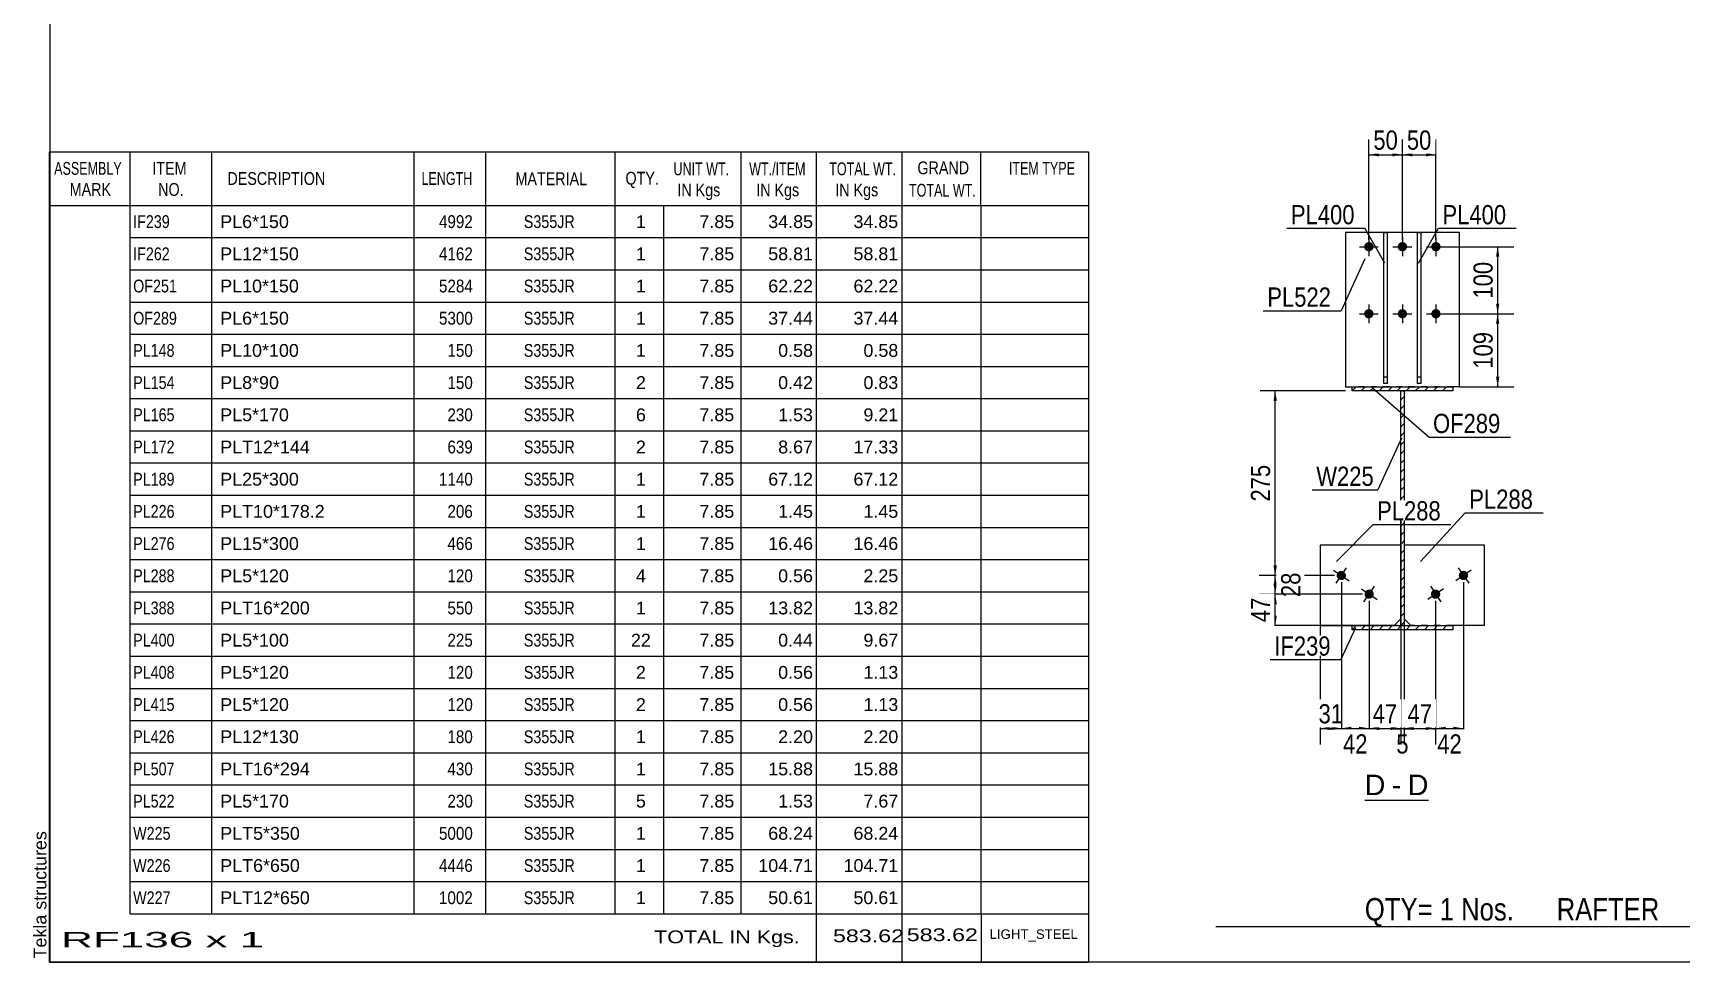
# Model space of a CAD drawing. Header units: millimetres. Extents: x -47 to 355, y -199 to 78.
# Drawn here: x -47.3 to 198.4, y -198.6 to -60.1 of the extents above; entities that cross this region are included whole.
import ezdxf

# ---------------------------------------------------------------- set-up
doc = ezdxf.new("R2010")
doc.units = ezdxf.units.MM
doc.linetypes.add('DXK_LINE_DOT1', pattern=[1.8814, 0.9407, -0.9407])
doc.styles.add('Arial', font='ARIAL.TTF', dxfattribs={"height": 0.2})
doc.styles.add('Arial Narrow', font='ARIALN.TTF', dxfattribs={"height": 0.2})

# ---------------------------------------------------------------- blocks, each defined once
blk = doc.blocks.new('Unknown-627304503-1201')
at = {"color": 5, "linetype": 'Continuous'}
for p, q in [((-44.82, 78.44), (-44.82, -198.56)), ((-44.82, -198.56), (355.18, -198.56))]:
    blk.add_line(p, q, dxfattribs=at)
at = {"color": 174, "linetype": 'Continuous', "style": 'Arial'}
blk.add_text('Tekla structures', height=1.9102, rotation=90, dxfattribs=at).set_placement((-45.32, -198.06))
blk = doc.blocks.new('Unknown-627304503-12 - 1218')
at = {"color": 7, "linetype": 'Continuous'}
blk.add_line((151.27, -174.46), (160.77, -174.46), dxfattribs=at)
at = {"color": 0, "linetype": 'Continuous'}
blk.add_wipeout([(154.35, -173.71), (154.35, -170.51), (151.27, -170.51), (151.27, -173.71)], dxfattribs=at)
blk.add_wipeout([(156.73, -173.71), (156.73, -170.51), (155.31, -170.51), (155.31, -173.71)], dxfattribs=at)
at = {"color": 96, "linetype": 'Continuous', "style": 'Arial'}
blk.add_text('D', height=3.06, dxfattribs=at).set_placement((151.27, -173.71))
at = {"color": 0, "linetype": 'Continuous'}
blk.add_wipeout([(160.77, -173.71), (160.77, -170.51), (157.69, -170.51), (157.69, -173.71)], dxfattribs=at)
at = {"color": 96, "linetype": 'Continuous', "style": 'Arial'}
for s, p in [('D', (157.69, -173.71)), ('-', (155.31, -173.71))]:
    blk.add_text(s, height=3.06, dxfattribs=at).set_placement(p)
blk = doc.blocks.new('Part-627304503-1409 - 1218')
at = {"color": 2, "linetype": 'Continuous'}
for p, q in [((156.64, -136.44), (144.64, -136.44)), ((144.64, -136.44), (144.64, -148.44)), ((156.64, -147.44), (155.64, -148.44)), ((144.64, -148.44), (149.39, -148.44))]:
    blk.add_line(p, q, dxfattribs=at)
at = {"color": 7, "linetype": 'DXK_LINE_DOT1'}
for p, q in [((156.64, -136.44), (156.64, -147.44)), ((149.39, -148.44), (155.64, -148.44))]:
    blk.add_line(p, q, dxfattribs=at)
blk = doc.blocks.new('Part-627304503-1279 - 1218')
at = {"linetype": 'Continuous'}
h = blk.add_hatch(dxfattribs=at)
h.set_pattern_fill('', scale=0.3, style=0, pattern_type=0)
h.set_pattern_definition([(45, (149.3928, -149.0379), (-0.67352, 0.67352), [])])
h.paths.add_polyline_path([(149.39, -148.44), (149.39, -149.04), (164.39, -149.04), (164.39, -148.44)])
at = {"color": 2, "linetype": 'Continuous'}
for p, q in [((149.39, -149.04), (149.39, -148.44)), ((149.39, -148.44), (164.39, -148.44)), ((164.39, -149.04), (149.39, -149.04)), ((164.39, -148.44), (164.39, -149.04))]:
    blk.add_line(p, q, dxfattribs=at)
blk = doc.blocks.new('Bolt-627304503-1309 - 1218')
at = {"linetype": 'Continuous'}
for points in [[(152.59, -91.94, -1), (151.19, -91.94, -1)], [(157.59, -91.94, -1), (156.19, -91.94, -1)], [(162.59, -91.94, -1), (161.19, -91.94, -1)], [(152.59, -101.94, -1), (151.19, -101.94, -1)], [(157.59, -101.94, -1), (156.19, -101.94, -1)], [(162.59, -101.94, -1), (161.19, -101.94, -1)]]:
    blk.add_hatch(color=3, dxfattribs=at).paths.add_polyline_path(points)
at = {"color": 3, "linetype": 'Continuous'}
for p, q in [((151.89, -90.54), (151.89, -93.34)), ((156.89, -90.54), (156.89, -93.34)), ((161.89, -90.54), (161.89, -93.34)), ((150.49, -91.94), (153.29, -91.94)), ((155.49, -91.94), (158.29, -91.94)), ((160.49, -91.94), (163.29, -91.94)), ((151.89, -100.54), (151.89, -103.34)), ((156.89, -100.54), (156.89, -103.34)), ((161.89, -100.54), (161.89, -103.34)), ((150.49, -101.94), (153.29, -101.94)), ((155.49, -101.94), (158.29, -101.94)), ((160.49, -101.94), (163.29, -101.94))]:
    blk.add_line(p, q, dxfattribs=at)
blk = doc.blocks.new('Part-627304503-1301 - 1218')
at = {"linetype": 'Continuous'}
h = blk.add_hatch(dxfattribs=at)
h.set_pattern_fill('', scale=0.3, style=0, pattern_type=0)
h.set_pattern_definition([(45, (149.3928, -113.4379), (-0.67352, 0.67352), [])])
h.paths.add_polyline_path([(149.39, -112.84), (149.39, -113.44), (164.39, -113.44), (164.39, -112.84)])
at = {"color": 2, "linetype": 'Continuous'}
for p, q in [((149.39, -113.44), (149.39, -112.84)), ((149.39, -112.84), (164.39, -112.84)), ((164.39, -112.84), (164.39, -113.44)), ((164.39, -113.44), (149.39, -113.44))]:
    blk.add_line(p, q, dxfattribs=at)
blk = doc.blocks.new('Bolt-627304503-1307 - 1218')
at = {"linetype": 'Continuous'}
for points in [[(166.39, -141.54, -1), (165.61, -140.38, -1)], [(162.23, -144.32, -1), (161.45, -143.16, -1)]]:
    blk.add_hatch(color=3, dxfattribs=at).paths.add_polyline_path(points)
at = {"color": 3, "linetype": 'Continuous'}
for p, q in [((165.22, -139.8), (166.78, -142.12)), ((167.16, -140.18), (164.84, -141.74)), ((163.01, -142.96), (160.68, -144.52)), ((161.06, -142.57), (162.62, -144.9))]:
    blk.add_line(p, q, dxfattribs=at)
blk = doc.blocks.new('Part-627304503-1436 - 1218')
at = {"color": 2, "linetype": 'Continuous'}
for p, q in [((148.39, -89.84), (148.39, -112.84)), ((165.39, -89.84), (148.39, -89.84)), ((165.39, -112.84), (165.39, -89.84)), ((148.39, -112.84), (149.39, -112.84)), ((165.39, -112.84), (164.39, -112.84))]:
    blk.add_line(p, q, dxfattribs=at)
at = {"color": 7, "linetype": 'DXK_LINE_DOT1'}
blk.add_line((164.39, -112.84), (149.39, -112.84), dxfattribs=at)
blk = doc.blocks.new('Bolt-627304503-1308 - 1218')
at = {"linetype": 'Continuous'}
for points in [[(148.17, -140.38, -1), (147.4, -141.54, -1)], [(152.33, -143.16, -1), (151.55, -144.32, -1)]]:
    blk.add_hatch(color=3, dxfattribs=at).paths.add_polyline_path(points)
at = {"color": 3, "linetype": 'Continuous'}
for p, q in [((147.01, -142.12), (148.56, -139.8)), ((146.62, -140.18), (148.95, -141.74)), ((150.78, -142.96), (153.11, -144.52)), ((151.16, -144.9), (152.72, -142.57))]:
    blk.add_line(p, q, dxfattribs=at)
blk = doc.blocks.new('Part-627304503-1341 - 1218')
at = {"linetype": 'Continuous'}
h = blk.add_hatch(dxfattribs=at)
h.set_pattern_fill('', scale=0.3, style=0, pattern_type=0)
h.set_pattern_definition([(45, (156.6428, -148.4379), (-0.67352, 0.67352), [])])
h.paths.add_polyline_path([(156.64, -113.44), (156.64, -148.44), (157.14, -148.44), (157.14, -113.44)])
at = {"color": 2, "linetype": 'Continuous'}
for p, q in [((156.64, -148.44), (156.64, -113.44)), ((156.64, -113.44), (157.14, -113.44)), ((157.14, -113.44), (157.14, -148.44)), ((157.14, -148.44), (156.64, -148.44))]:
    blk.add_line(p, q, dxfattribs=at)
blk = doc.blocks.new('Part-627304503-1369 - 1218')
at = {"color": 2, "linetype": 'Continuous'}
for p, q in [((159.14, -112.34), (159.14, -89.84)), ((159.14, -89.84), (159.64, -89.84)), ((159.64, -89.84), (159.64, -112.34)), ((159.64, -112.34), (159.14, -112.34))]:
    blk.add_line(p, q, dxfattribs=at)
at = {"color": 7, "linetype": 'DXK_LINE_DOT1'}
blk.add_line((159.14, -111.34), (159.64, -111.34), dxfattribs=at)
blk = doc.blocks.new('Part-627304503-1404 - 1218')
at = {"color": 2, "linetype": 'Continuous'}
for p, q in [((169.14, -136.44), (157.14, -136.44)), ((169.14, -148.44), (169.14, -136.44)), ((157.14, -147.44), (158.14, -148.44)), ((169.14, -148.44), (164.39, -148.44))]:
    blk.add_line(p, q, dxfattribs=at)
at = {"color": 7, "linetype": 'DXK_LINE_DOT1'}
for p, q in [((157.14, -136.44), (157.14, -147.44)), ((164.39, -148.44), (158.14, -148.44))]:
    blk.add_line(p, q, dxfattribs=at)
blk = doc.blocks.new('Part-627304503-1414 - 1218')
at = {"color": 2, "linetype": 'Continuous'}
for p, q in [((154.14, -112.34), (154.14, -89.84)), ((154.14, -89.84), (154.64, -89.84)), ((154.64, -89.84), (154.64, -112.34)), ((154.64, -112.34), (154.14, -112.34))]:
    blk.add_line(p, q, dxfattribs=at)
at = {"color": 7, "linetype": 'DXK_LINE_DOT1'}
blk.add_line((154.14, -111.34), (154.64, -111.34), dxfattribs=at)
blk = doc.blocks.new('StraightDimension-627304503-8246 - 1218')
at = {"linetype": 'Continuous'}
for points in [[(146.14, -164.01), (144.64, -163.76), (146.14, -163.51)], [(146.29, -163.51), (147.79, -163.76), (146.29, -164.01)]]:
    blk.add_hatch(color=7, dxfattribs=at).paths.add_polyline_path(points)
at = {"color": 7, "linetype": 'Continuous'}
for p, q in [((147.79, -141.96), (147.79, -166.16)), ((144.64, -143.44), (144.64, -166.16)), ((144.64, -163.76), (147.79, -163.76))]:
    blk.add_line(p, q, dxfattribs=at)
at = {"color": 0}
blk.add_wipeout([(148.64, -163.61), (148.64, -159.41), (143.79, -159.41), (143.79, -163.61)], dxfattribs=at)
at = {"color": 3, "style": 'Arial Narrow'}
blk.add_text('31', height=2.863, dxfattribs=at).set_placement((144.39, -163.01))
blk = doc.blocks.new('StraightDimension-627304503-8243 - 1218')
at = {"linetype": 'Continuous'}
for points in [[(155.14, -163.51), (156.64, -163.76), (155.14, -164.01)], [(158.64, -164.01), (157.14, -163.76), (158.64, -163.51)]]:
    blk.add_hatch(color=7, dxfattribs=at).paths.add_polyline_path(points)
at = {"color": 7, "linetype": 'Continuous'}
for p, q in [((156.64, -131.94), (156.64, -166.01)), ((157.14, -146.36), (157.14, -166.01)), ((156.64, -163.76), (157.14, -163.76))]:
    blk.add_line(p, q, dxfattribs=at)
at = {"color": 0}
blk.add_wipeout([(158.41, -168.11), (158.41, -163.91), (155.38, -163.91), (155.38, -168.11)], dxfattribs=at)
at = {"color": 3, "style": 'Arial Narrow'}
blk.add_text('5', height=2.86, dxfattribs=at).set_placement((155.98, -167.51))
blk = doc.blocks.new('StraightDimension-627304503-1451 - 1218')
at = {"linetype": 'Continuous'}
for points in [[(137.67, -114.94), (137.92, -113.44), (138.17, -114.94)], [(138.17, -139.46), (137.92, -140.96), (137.67, -139.46)]]:
    blk.add_hatch(color=7, dxfattribs=at).paths.add_polyline_path(points)
at = {"color": 7, "linetype": 'Continuous'}
for p, q in [((148.39, -113.44), (135.67, -113.44)), ((137.92, -140.96), (137.92, -113.44)), ((146.79, -140.96), (135.67, -140.96))]:
    blk.add_line(p, q, dxfattribs=at)
at = {"color": 0}
blk.add_wipeout([(137.77, -123.86), (133.57, -123.86), (133.57, -130.54), (137.77, -130.54)], dxfattribs=at)
at = {"color": 3, "style": 'Arial Narrow'}
blk.add_text('275', height=2.863, rotation=90.0002, dxfattribs=at).set_placement((137.17, -129.94))
blk = doc.blocks.new('StraightDimension-627304503-1470 - 1218')
at = {"linetype": 'Continuous'}
for points in [[(137.67, -142.46), (137.92, -140.96), (138.17, -142.46)], [(138.17, -142.24), (137.92, -143.74), (137.67, -142.24)]]:
    blk.add_hatch(color=7, dxfattribs=at).paths.add_polyline_path(points)
at = {"color": 7, "linetype": 'Continuous'}
for p, q in [((146.79, -140.96), (135.52, -140.96)), ((137.92, -143.74), (137.92, -140.96)), ((150.94, -143.74), (135.52, -143.74))]:
    blk.add_line(p, q, dxfattribs=at)
at = {"color": 0}
blk.add_wipeout([(142.27, -139.92), (138.07, -139.92), (138.07, -144.78), (142.27, -144.78)], dxfattribs=at)
at = {"color": 3, "style": 'Arial Narrow'}
blk.add_text('28', height=2.863, rotation=90.0002, dxfattribs=at).set_placement((141.67, -144.18))
blk = doc.blocks.new('StraightDimension-627304503-8244 - 1218')
at = {"linetype": 'Continuous'}
for points in [[(153.44, -164.01), (151.94, -163.76), (153.44, -163.51)], [(155.14, -163.51), (156.64, -163.76), (155.14, -164.01)]]:
    blk.add_hatch(color=7, dxfattribs=at).paths.add_polyline_path(points)
at = {"color": 7, "linetype": 'Continuous'}
for p, q in [((156.64, -131.94), (156.64, -166.16)), ((151.94, -144.74), (151.94, -166.16)), ((151.94, -163.76), (156.64, -163.76))]:
    blk.add_line(p, q, dxfattribs=at)
at = {"color": 0}
blk.add_wipeout([(156.72, -163.61), (156.72, -159.41), (151.86, -159.41), (151.86, -163.61)], dxfattribs=at)
at = {"color": 3, "style": 'Arial Narrow'}
blk.add_text('47', height=2.863, dxfattribs=at).set_placement((152.46, -163.01))
blk = doc.blocks.new('StraightDimension-627304503-1479 - 1218')
at = {"linetype": 'Continuous'}
for points in [[(137.67, -145.24), (137.92, -143.74), (138.17, -145.24)], [(138.17, -146.94), (137.92, -148.44), (137.67, -146.94)]]:
    blk.add_hatch(color=7, dxfattribs=at).paths.add_polyline_path(points)
at = {"color": 7, "linetype": 'Continuous'}
for p, q in [((150.94, -143.74), (135.67, -143.74)), ((137.92, -148.44), (137.92, -143.74)), ((156.14, -148.44), (135.67, -148.44))]:
    blk.add_line(p, q, dxfattribs=at)
at = {"color": 0}
blk.add_wipeout([(137.77, -143.66), (133.57, -143.66), (133.57, -148.52), (137.77, -148.52)], dxfattribs=at)
at = {"color": 3, "style": 'Arial Narrow'}
blk.add_text('47', height=2.863, rotation=90.0002, dxfattribs=at).set_placement((137.17, -147.92))
blk = doc.blocks.new('StraightDimension-627304503-1554 - 1218')
at = {"linetype": 'Continuous'}
for points in [[(170.85, -103.44), (171.1, -101.94), (171.35, -103.44)], [(171.35, -111.34), (171.1, -112.84), (170.85, -111.34)]]:
    blk.add_hatch(color=7, dxfattribs=at).paths.add_polyline_path(points)
at = {"color": 7, "linetype": 'Continuous'}
for p, q in [((162.89, -101.94), (173.5, -101.94)), ((171.1, -112.84), (171.1, -101.94)), ((165.39, -112.84), (173.5, -112.84))]:
    blk.add_line(p, q, dxfattribs=at)
at = {"color": 0}
blk.add_wipeout([(170.95, -104.05), (166.75, -104.05), (166.75, -110.73), (170.95, -110.73)], dxfattribs=at)
at = {"color": 3, "style": 'Arial Narrow'}
blk.add_text('109', height=2.863, rotation=90.0002, dxfattribs=at).set_placement((170.35, -110.13))
blk = doc.blocks.new('StraightDimension-627304503-1565 - 1218')
at = {"linetype": 'Continuous'}
for points in [[(170.85, -93.44), (171.1, -91.94), (171.35, -93.44)], [(171.35, -100.44), (171.1, -101.94), (170.85, -100.44)]]:
    blk.add_hatch(color=7, dxfattribs=at).paths.add_polyline_path(points)
at = {"color": 7, "linetype": 'Continuous'}
for p, q in [((162.89, -91.94), (173.5, -91.94)), ((171.1, -101.94), (171.1, -91.94)), ((162.89, -101.94), (173.5, -101.94))]:
    blk.add_line(p, q, dxfattribs=at)
at = {"color": 0}
blk.add_wipeout([(170.95, -93.6), (166.75, -93.6), (166.75, -100.28), (170.95, -100.28)], dxfattribs=at)
at = {"color": 3, "style": 'Arial Narrow'}
blk.add_text('100', height=2.863, rotation=90.0002, dxfattribs=at).set_placement((170.35, -99.68))
blk = doc.blocks.new('StraightDimension-627304503-5715 - 1218')
at = {"linetype": 'Continuous'}
for points in [[(153.39, -78.48), (151.89, -78.23), (153.39, -77.98)], [(155.39, -77.98), (156.89, -78.23), (155.39, -78.48)]]:
    blk.add_hatch(color=7, dxfattribs=at).paths.add_polyline_path(points)
at = {"color": 7, "linetype": 'Continuous'}
for p, q in [((151.89, -90.94), (151.89, -75.98)), ((156.89, -90.94), (156.89, -75.98)), ((151.89, -78.23), (156.89, -78.23))]:
    blk.add_line(p, q, dxfattribs=at)
at = {"color": 0}
blk.add_wipeout([(156.82, -78.08), (156.82, -73.88), (151.96, -73.88), (151.96, -78.08)], dxfattribs=at)
at = {"color": 3, "style": 'Arial Narrow'}
blk.add_text('50', height=2.863, dxfattribs=at).set_placement((152.56, -77.48))
blk = doc.blocks.new('StraightDimension-627304503-5717 - 1218')
at = {"linetype": 'Continuous'}
for points in [[(158.39, -78.48), (156.89, -78.23), (158.39, -77.98)], [(160.39, -77.98), (161.89, -78.23), (160.39, -78.48)]]:
    blk.add_hatch(color=7, dxfattribs=at).paths.add_polyline_path(points)
at = {"color": 7, "linetype": 'Continuous'}
for p, q in [((156.89, -90.94), (156.89, -75.98)), ((161.89, -90.94), (161.89, -75.98)), ((156.89, -78.23), (161.89, -78.23))]:
    blk.add_line(p, q, dxfattribs=at)
at = {"color": 0}
blk.add_wipeout([(161.82, -78.08), (161.82, -73.88), (156.96, -73.88), (156.96, -78.08)], dxfattribs=at)
at = {"color": 3, "style": 'Arial Narrow'}
blk.add_text('50', height=2.863, dxfattribs=at).set_placement((157.56, -77.48))
blk = doc.blocks.new('StraightDimension-627304503-8241 - 1218')
at = {"linetype": 'Continuous'}
for points in [[(163.34, -164.01), (161.84, -163.76), (163.34, -163.51)], [(164.5, -163.51), (166, -163.76), (164.5, -164.01)]]:
    blk.add_hatch(color=7, dxfattribs=at).paths.add_polyline_path(points)
at = {"color": 7, "linetype": 'Continuous'}
for p, q in [((166, -141.96), (166, -166.01)), ((161.84, -144.74), (161.84, -166.01)), ((161.84, -163.76), (166, -163.76))]:
    blk.add_line(p, q, dxfattribs=at)
at = {"color": 0}
blk.add_wipeout([(166.35, -168.11), (166.35, -163.91), (161.49, -163.91), (161.49, -168.11)], dxfattribs=at)
at = {"color": 3, "style": 'Arial Narrow'}
blk.add_text('42', height=2.863, dxfattribs=at).set_placement((162.09, -167.51))
blk = doc.blocks.new('StraightDimension-627304503-8242 - 1218')
at = {"linetype": 'Continuous'}
for points in [[(158.64, -164.01), (157.14, -163.76), (158.64, -163.51)], [(160.34, -163.51), (161.84, -163.76), (160.34, -164.01)]]:
    blk.add_hatch(color=7, dxfattribs=at).paths.add_polyline_path(points)
at = {"color": 7, "linetype": 'Continuous'}
for p, q in [((161.84, -144.74), (161.84, -166.16)), ((157.14, -146.36), (157.14, -166.16)), ((157.14, -163.76), (161.84, -163.76))]:
    blk.add_line(p, q, dxfattribs=at)
at = {"color": 0}
blk.add_wipeout([(161.92, -163.61), (161.92, -159.41), (157.06, -159.41), (157.06, -163.61)], dxfattribs=at)
at = {"color": 3, "style": 'Arial Narrow'}
blk.add_text('47', height=2.863, dxfattribs=at).set_placement((157.66, -163.01))
blk = doc.blocks.new('StraightDimension-627304503-8245 - 1218')
at = {"linetype": 'Continuous'}
for points in [[(149.29, -164.01), (147.79, -163.76), (149.29, -163.51)], [(150.44, -163.51), (151.94, -163.76), (150.44, -164.01)]]:
    blk.add_hatch(color=7, dxfattribs=at).paths.add_polyline_path(points)
at = {"color": 7, "linetype": 'Continuous'}
for p, q in [((147.79, -141.96), (147.79, -166.01)), ((151.94, -144.74), (151.94, -166.01)), ((147.79, -163.76), (151.94, -163.76))]:
    blk.add_line(p, q, dxfattribs=at)
at = {"color": 0}
blk.add_wipeout([(152.29, -168.11), (152.29, -163.91), (147.44, -163.91), (147.44, -168.11)], dxfattribs=at)
at = {"color": 3, "style": 'Arial Narrow'}
blk.add_text('42', height=2.863, dxfattribs=at).set_placement((148.04, -167.51))
blk = doc.blocks.new('CBS_BOM-627304503-11592')
at = {"color": 7, "linetype": 'Continuous'}
for p, q in [((-44.85, -85.79), (-44.85, -77.79)), ((-44.85, -77.79), (110.07, -77.79)), ((-32.85, -85.79), (-32.85, -77.79)), ((-20.66, -85.79), (-20.66, -77.79)), ((9.51, -85.79), (9.51, -77.79)), ((20.19, -85.79), (20.19, -77.79)), ((39.5, -85.79), (39.5, -77.79)), ((58.3, -85.79), (58.3, -77.79)), ((69.52, -85.79), (69.52, -77.79)), ((82.3, -85.79), (82.3, -77.79)), ((94.05, -85.79), (94.05, -77.79)), ((110.07, -77.8), (110.07, -85.78)), ((-44.85, -85.79), (110.07, -85.79)), ((-44.85, -90.59), (-44.85, -85.79)), ((-32.85, -90.59), (-32.85, -85.79)), ((-20.66, -90.59), (-20.66, -85.79)), ((9.51, -90.59), (9.51, -85.79)), ((20.19, -90.59), (20.19, -85.79)), ((39.5, -90.59), (39.5, -85.79)), ((46.77, -90.59), (46.77, -85.79)), ((58.3, -90.59), (58.3, -85.79)), ((69.52, -90.59), (69.52, -85.79)), ((82.3, -90.59), (82.3, -85.79)), ((94.07, -90.59), (94.07, -85.79)), ((110.07, -85.8), (110.07, -90.59)), ((-44.85, -95.39), (-44.85, -90.59)), ((-32.85, -90.59), (110.07, -90.59)), ((-32.85, -95.39), (-32.85, -90.59)), ((-20.66, -95.39), (-20.66, -90.59)), ((9.51, -95.39), (9.51, -90.59)), ((20.19, -95.39), (20.19, -90.59)), ((39.5, -95.39), (39.5, -90.59)), ((46.77, -95.39), (46.77, -90.59)), ((58.3, -95.39), (58.3, -90.59)), ((69.52, -95.39), (69.52, -90.59)), ((82.3, -95.39), (82.3, -90.59)), ((94.07, -95.39), (94.07, -90.59)), ((110.07, -90.6), (110.07, -95.39)), ((-44.85, -100.19), (-44.85, -95.39)), ((-32.85, -95.39), (110.07, -95.39)), ((-32.85, -100.19), (-32.85, -95.39)), ((-20.66, -100.19), (-20.66, -95.39)), ((9.51, -100.19), (9.51, -95.39)), ((20.19, -100.19), (20.19, -95.39)), ((39.5, -100.19), (39.5, -95.39)), ((46.77, -100.19), (46.77, -95.39)), ((58.3, -100.19), (58.3, -95.39)), ((69.52, -100.19), (69.52, -95.39)), ((82.3, -100.19), (82.3, -95.39)), ((94.07, -100.19), (94.07, -95.39)), ((110.07, -95.4), (110.07, -100.19)), ((-44.85, -104.99), (-44.85, -100.19)), ((-32.85, -100.19), (110.07, -100.19)), ((-32.85, -104.99), (-32.85, -100.19)), ((-20.66, -104.99), (-20.66, -100.19)), ((9.51, -104.99), (9.51, -100.19)), ((20.19, -104.99), (20.19, -100.19)), ((39.5, -104.99), (39.5, -100.19)), ((46.77, -104.99), (46.77, -100.19)), ((58.3, -104.99), (58.3, -100.19)), ((69.52, -104.99), (69.52, -100.19)), ((82.3, -104.99), (82.3, -100.19)), ((94.07, -104.99), (94.07, -100.19)), ((110.07, -100.2), (110.07, -104.99)), ((-44.85, -109.79), (-44.85, -104.99)), ((-32.85, -104.99), (110.07, -104.99)), ((-32.85, -109.79), (-32.85, -104.99)), ((-20.66, -109.79), (-20.66, -104.99)), ((9.51, -109.79), (9.51, -104.99)), ((20.19, -109.79), (20.19, -104.99)), ((39.5, -109.79), (39.5, -104.99)), ((46.77, -109.79), (46.77, -104.99)), ((58.3, -109.79), (58.3, -104.99)), ((69.52, -109.79), (69.52, -104.99)), ((82.3, -109.79), (82.3, -104.99)), ((94.07, -109.79), (94.07, -104.99)), ((110.07, -105), (110.07, -109.79)), ((-44.85, -114.59), (-44.85, -109.79)), ((-32.85, -109.79), (110.07, -109.79)), ((-32.85, -114.59), (-32.85, -109.79)), ((-20.66, -114.59), (-20.66, -109.79)), ((9.51, -114.59), (9.51, -109.79)), ((20.19, -114.59), (20.19, -109.79)), ((39.5, -114.59), (39.5, -109.79)), ((46.77, -114.59), (46.77, -109.79)), ((58.3, -114.59), (58.3, -109.79)), ((69.52, -114.59), (69.52, -109.79)), ((82.3, -114.59), (82.3, -109.79)), ((94.07, -114.59), (94.07, -109.79)), ((110.07, -109.8), (110.07, -114.59)), ((-44.85, -119.39), (-44.85, -114.59)), ((-32.85, -114.59), (110.07, -114.59)), ((-32.85, -119.39), (-32.85, -114.59)), ((-20.66, -119.39), (-20.66, -114.59)), ((9.51, -119.39), (9.51, -114.59)), ((20.19, -119.39), (20.19, -114.59)), ((39.5, -119.39), (39.5, -114.59)), ((46.77, -119.39), (46.77, -114.59)), ((58.3, -119.39), (58.3, -114.59)), ((69.52, -119.39), (69.52, -114.59)), ((82.3, -119.39), (82.3, -114.59)), ((94.07, -119.39), (94.07, -114.59)), ((110.07, -114.6), (110.07, -119.39)), ((-44.85, -124.19), (-44.85, -119.39)), ((-32.85, -119.39), (110.07, -119.39)), ((-32.85, -124.19), (-32.85, -119.39)), ((-20.66, -124.19), (-20.66, -119.39)), ((9.51, -124.19), (9.51, -119.39)), ((20.19, -124.19), (20.19, -119.39)), ((39.5, -124.19), (39.5, -119.39)), ((46.77, -124.19), (46.77, -119.39)), ((58.3, -124.19), (58.3, -119.39)), ((69.52, -124.19), (69.52, -119.39)), ((82.3, -124.19), (82.3, -119.39)), ((94.07, -124.19), (94.07, -119.39)), ((110.07, -119.4), (110.07, -124.19)), ((-44.85, -128.99), (-44.85, -124.19)), ((-32.85, -124.19), (110.07, -124.19)), ((-32.85, -128.99), (-32.85, -124.19)), ((-20.66, -128.99), (-20.66, -124.19)), ((9.51, -128.99), (9.51, -124.19)), ((20.19, -128.99), (20.19, -124.19)), ((39.5, -128.99), (39.5, -124.19)), ((46.77, -128.99), (46.77, -124.19)), ((58.3, -128.99), (58.3, -124.19)), ((69.52, -128.99), (69.52, -124.19)), ((82.3, -128.99), (82.3, -124.19)), ((94.07, -128.99), (94.07, -124.19)), ((110.07, -124.2), (110.07, -128.99)), ((-44.85, -133.79), (-44.85, -128.99)), ((-32.85, -128.99), (110.07, -128.99)), ((-32.85, -133.79), (-32.85, -128.99)), ((-20.66, -133.79), (-20.66, -128.99)), ((9.51, -133.79), (9.51, -128.99)), ((20.19, -133.79), (20.19, -128.99)), ((39.5, -133.79), (39.5, -128.99)), ((46.77, -133.79), (46.77, -128.99)), ((58.3, -133.79), (58.3, -128.99)), ((69.52, -133.79), (69.52, -128.99)), ((82.3, -133.79), (82.3, -128.99)), ((94.07, -133.79), (94.07, -128.99)), ((110.07, -129), (110.07, -133.79)), ((-44.85, -138.59), (-44.85, -133.79)), ((-32.85, -133.79), (110.07, -133.79)), ((-32.85, -138.59), (-32.85, -133.79)), ((-20.66, -138.59), (-20.66, -133.79)), ((9.51, -138.59), (9.51, -133.79)), ((20.19, -138.59), (20.19, -133.79)), ((39.5, -138.59), (39.5, -133.79)), ((46.77, -138.59), (46.77, -133.79)), ((58.3, -138.59), (58.3, -133.79)), ((69.52, -138.59), (69.52, -133.79)), ((82.3, -138.59), (82.3, -133.79)), ((94.07, -138.59), (94.07, -133.79)), ((110.07, -133.8), (110.07, -138.59)), ((-44.85, -143.39), (-44.85, -138.59)), ((-32.85, -138.59), (110.07, -138.59)), ((-32.85, -143.39), (-32.85, -138.59)), ((-20.66, -143.39), (-20.66, -138.59)), ((9.51, -143.39), (9.51, -138.59)), ((20.19, -143.39), (20.19, -138.59)), ((39.5, -143.39), (39.5, -138.59)), ((46.77, -143.39), (46.77, -138.59)), ((58.3, -143.39), (58.3, -138.59)), ((69.52, -143.39), (69.52, -138.59)), ((82.3, -143.39), (82.3, -138.59)), ((94.07, -143.39), (94.07, -138.59)), ((110.07, -138.6), (110.07, -143.39)), ((-44.85, -148.19), (-44.85, -143.39)), ((-32.85, -143.39), (110.07, -143.39)), ((-32.85, -148.19), (-32.85, -143.39)), ((-20.66, -148.19), (-20.66, -143.39)), ((9.51, -148.19), (9.51, -143.39)), ((20.19, -148.19), (20.19, -143.39)), ((39.5, -148.19), (39.5, -143.39)), ((46.77, -148.19), (46.77, -143.39)), ((58.3, -148.19), (58.3, -143.39)), ((69.52, -148.19), (69.52, -143.39)), ((82.3, -148.19), (82.3, -143.39)), ((94.07, -148.19), (94.07, -143.39)), ((110.07, -143.4), (110.07, -148.19)), ((-44.85, -152.99), (-44.85, -148.19)), ((-32.85, -148.19), (110.07, -148.19)), ((-32.85, -152.99), (-32.85, -148.19)), ((-20.66, -152.99), (-20.66, -148.19)), ((9.51, -152.99), (9.51, -148.19)), ((20.19, -152.99), (20.19, -148.19)), ((39.5, -152.99), (39.5, -148.19)), ((46.77, -152.99), (46.77, -148.19)), ((58.3, -152.99), (58.3, -148.19)), ((69.52, -152.99), (69.52, -148.19)), ((82.3, -152.99), (82.3, -148.19)), ((94.07, -152.99), (94.07, -148.19)), ((110.07, -148.2), (110.07, -152.99)), ((-44.85, -157.79), (-44.85, -152.99)), ((-32.85, -152.99), (110.07, -152.99)), ((-32.85, -157.79), (-32.85, -152.99)), ((-20.66, -157.79), (-20.66, -152.99)), ((9.51, -157.79), (9.51, -152.99)), ((20.19, -157.79), (20.19, -152.99)), ((39.5, -157.79), (39.5, -152.99)), ((46.77, -157.79), (46.77, -152.99)), ((58.3, -157.79), (58.3, -152.99)), ((69.52, -157.79), (69.52, -152.99)), ((82.3, -157.79), (82.3, -152.99)), ((94.07, -157.79), (94.07, -152.99)), ((110.07, -153), (110.07, -157.79)), ((-44.85, -162.59), (-44.85, -157.79)), ((-32.85, -157.79), (110.07, -157.79)), ((-32.85, -162.59), (-32.85, -157.79)), ((-20.66, -162.59), (-20.66, -157.79)), ((9.51, -162.59), (9.51, -157.79)), ((20.19, -162.59), (20.19, -157.79)), ((39.5, -162.59), (39.5, -157.79)), ((46.77, -162.59), (46.77, -157.79)), ((58.3, -162.59), (58.3, -157.79)), ((69.52, -162.59), (69.52, -157.79)), ((82.3, -162.59), (82.3, -157.79)), ((94.07, -162.59), (94.07, -157.79)), ((110.07, -157.8), (110.07, -162.59)), ((-44.85, -167.39), (-44.85, -162.59)), ((-32.85, -162.59), (110.07, -162.59)), ((-32.85, -167.39), (-32.85, -162.59)), ((-20.66, -167.39), (-20.66, -162.59)), ((9.51, -167.39), (9.51, -162.59)), ((20.19, -167.39), (20.19, -162.59)), ((39.5, -167.39), (39.5, -162.59)), ((46.77, -167.39), (46.77, -162.59)), ((58.3, -167.39), (58.3, -162.59)), ((69.52, -167.39), (69.52, -162.59)), ((82.3, -167.39), (82.3, -162.59)), ((94.07, -167.39), (94.07, -162.59)), ((110.07, -162.6), (110.07, -167.39)), ((-44.85, -172.19), (-44.85, -167.39)), ((-32.85, -167.39), (110.07, -167.39)), ((-32.85, -172.19), (-32.85, -167.39)), ((-20.66, -172.19), (-20.66, -167.39)), ((9.51, -172.19), (9.51, -167.39)), ((20.19, -172.19), (20.19, -167.39)), ((39.5, -172.19), (39.5, -167.39)), ((46.77, -172.19), (46.77, -167.39)), ((58.3, -172.19), (58.3, -167.39)), ((69.52, -172.19), (69.52, -167.39)), ((82.3, -172.19), (82.3, -167.39)), ((94.07, -172.19), (94.07, -167.39)), ((110.07, -167.4), (110.07, -172.19)), ((-44.85, -176.99), (-44.85, -172.19)), ((-32.85, -172.19), (110.07, -172.19)), ((-32.85, -176.99), (-32.85, -172.19)), ((-20.66, -176.99), (-20.66, -172.19)), ((9.51, -176.99), (9.51, -172.19)), ((20.19, -176.99), (20.19, -172.19)), ((39.5, -176.99), (39.5, -172.19)), ((46.77, -176.99), (46.77, -172.19)), ((58.3, -176.99), (58.3, -172.19)), ((69.52, -176.99), (69.52, -172.19)), ((82.3, -176.99), (82.3, -172.19)), ((94.07, -176.99), (94.07, -172.19)), ((110.07, -172.2), (110.07, -176.99)), ((-44.85, -181.79), (-44.85, -176.99)), ((-32.85, -176.99), (110.07, -176.99)), ((-32.85, -181.79), (-32.85, -176.99)), ((-20.66, -181.79), (-20.66, -176.99)), ((9.51, -181.79), (9.51, -176.99)), ((20.19, -181.79), (20.19, -176.99)), ((39.5, -181.79), (39.5, -176.99)), ((46.77, -181.79), (46.77, -176.99)), ((58.3, -181.79), (58.3, -176.99)), ((69.52, -181.79), (69.52, -176.99)), ((82.3, -181.79), (82.3, -176.99)), ((94.07, -181.79), (94.07, -176.99)), ((110.07, -177), (110.07, -181.79)), ((-44.85, -186.59), (-44.85, -181.79)), ((-32.85, -181.79), (110.07, -181.79)), ((-32.85, -186.59), (-32.85, -181.79)), ((-20.66, -186.59), (-20.66, -181.79)), ((9.51, -186.59), (9.51, -181.79)), ((20.19, -186.59), (20.19, -181.79)), ((39.5, -186.59), (39.5, -181.79)), ((46.77, -186.59), (46.77, -181.79)), ((58.3, -186.59), (58.3, -181.79)), ((69.52, -186.59), (69.52, -181.79)), ((82.3, -186.59), (82.3, -181.79)), ((94.07, -186.59), (94.07, -181.79)), ((110.07, -181.8), (110.07, -186.59)), ((-44.85, -191.39), (-44.85, -186.59)), ((-32.85, -186.59), (110.07, -186.59)), ((-32.85, -191.39), (-32.85, -186.59)), ((-20.66, -191.39), (-20.66, -186.59)), ((9.51, -191.39), (9.51, -186.59)), ((20.19, -191.39), (20.19, -186.59)), ((39.5, -191.39), (39.5, -186.59)), ((46.77, -191.39), (46.77, -186.59)), ((58.3, -191.39), (58.3, -186.59)), ((69.52, -191.39), (69.52, -186.59)), ((82.3, -191.39), (82.3, -186.59)), ((94.07, -191.39), (94.07, -186.59)), ((110.07, -186.6), (110.07, -191.39)), ((-44.85, -198.59), (-44.85, -191.41)), ((-32.85, -191.39), (110.07, -191.39)), ((69.52, -198.59), (69.52, -191.41)), ((82.3, -198.59), (82.3, -191.41)), ((94.11, -198.59), (94.11, -191.41)), ((110.07, -191.39), (110.07, -198.59)), ((-44.85, -198.59), (110.07, -198.59))]:
    blk.add_line(p, q, dxfattribs=at)
at = {"color": 3, "linetype": 'Continuous', "style": 'Arial'}
for s, height, width, p in [('ASSEMBLY', 1.91, 0.7, (-44.17, -81.22)), ('ITEM', 1.91, 0.8, (-29.52, -81.22)), ('DESCRIPTION', 1.9102, 0.8, (-18.33, -82.73)), ('LENGTH', 1.91, 0.7, (10.61, -82.73)), ('MATERIAL', 1.91, 0.8, (24.63, -82.77)), ('QTY.', 1.91, 0.8, (41.03, -82.69)), ('UNIT WT.', 1.91, 0.7, (48.19, -81.29)), ('WT./ITEM', 1.91, 0.7, (59.48, -81.29)), ('TOTAL WT.', 1.91, 0.7, (71.42, -81.29)), ('GRAND', 1.91, 0.8, (84.57, -81.14)), ('ITEM TYPE', 1.91, 0.7, (98.21, -81.21)), ('MARK', 1.91, 0.8, (-41.85, -84.36)), ('NO.', 1.91, 0.8, (-28.66, -84.36)), ('IN Kgs', 1.91, 0.8, (48.77, -84.43)), ('IN Kgs', 1.91, 0.8, (60.53, -84.43)), ('IN Kgs', 1.91, 0.8, (72.32, -84.43)), ('TOTAL WT.', 1.91, 0.7, (83.32, -84.48))]:
    blk.add_text(s, height=height, dxfattribs=dict(at, width=width)).set_placement(p)
at = {"color": 7, "linetype": 'Continuous', "style": 'Arial'}
for s, width, p in [('IF239', 0.8, (-32.39, -89.16)), ('4992', 0.85, (13.22, -89.16)), ('S355JR', 0.8, (25.87, -89.16)), ('IF262', 0.8, (-32.39, -93.96)), ('4162', 0.85, (13.22, -93.96)), ('S355JR', 0.8, (25.87, -93.96)), ('OF251', 0.8, (-32.39, -98.76)), ('5284', 0.85, (13.22, -98.76)), ('S355JR', 0.8, (25.87, -98.76)), ('OF289', 0.8, (-32.39, -103.56)), ('5300', 0.85, (13.22, -103.56)), ('S355JR', 0.8, (25.87, -103.56)), ('PL148', 0.8, (-32.39, -108.36)), ('150', 0.85, (14.48, -108.36)), ('S355JR', 0.8, (25.87, -108.36)), ('PL154', 0.8, (-32.39, -113.16)), ('150', 0.85, (14.48, -113.16)), ('S355JR', 0.8, (25.87, -113.16)), ('PL165', 0.8, (-32.39, -117.96)), ('230', 0.85, (14.48, -117.96)), ('S355JR', 0.8, (25.87, -117.96)), ('PL172', 0.8, (-32.39, -122.76)), ('639', 0.85, (14.48, -122.76)), ('S355JR', 0.8, (25.87, -122.76)), ('PL189', 0.8, (-32.39, -127.56)), ('1140', 0.85, (13.22, -127.56)), ('S355JR', 0.8, (25.87, -127.56)), ('PL226', 0.8, (-32.39, -132.36)), ('206', 0.85, (14.48, -132.36)), ('S355JR', 0.8, (25.87, -132.36)), ('PL276', 0.8, (-32.39, -137.16)), ('466', 0.85, (14.48, -137.16)), ('S355JR', 0.8, (25.87, -137.16)), ('PL288', 0.8, (-32.39, -141.96)), ('120', 0.85, (14.48, -141.96)), ('S355JR', 0.8, (25.87, -141.96)), ('PL388', 0.8, (-32.39, -146.76)), ('550', 0.85, (14.48, -146.76)), ('S355JR', 0.8, (25.87, -146.76)), ('PL400', 0.8, (-32.39, -151.56)), ('225', 0.85, (14.48, -151.56)), ('S355JR', 0.8, (25.87, -151.56)), ('PL408', 0.8, (-32.39, -156.36)), ('120', 0.85, (14.48, -156.36)), ('S355JR', 0.8, (25.87, -156.36)), ('PL415', 0.8, (-32.39, -161.16)), ('120', 0.85, (14.48, -161.16)), ('S355JR', 0.8, (25.87, -161.16)), ('PL426', 0.8, (-32.39, -165.96)), ('180', 0.85, (14.48, -165.96)), ('S355JR', 0.8, (25.87, -165.96)), ('PL507', 0.8, (-32.39, -170.76)), ('430', 0.85, (14.48, -170.76)), ('S355JR', 0.8, (25.87, -170.76)), ('PL522', 0.8, (-32.39, -175.56)), ('230', 0.85, (14.48, -175.56)), ('S355JR', 0.8, (25.87, -175.56)), ('W225', 0.8, (-32.39, -180.36)), ('5000', 0.85, (13.22, -180.36)), ('S355JR', 0.8, (25.87, -180.36)), ('W226', 0.8, (-32.39, -185.16)), ('4446', 0.85, (13.22, -185.16)), ('S355JR', 0.8, (25.87, -185.16)), ('W227', 0.8, (-32.39, -189.96)), ('1002', 0.85, (13.22, -189.96)), ('S355JR', 0.8, (25.87, -189.96))]:
    blk.add_text(s, height=1.91, dxfattribs=dict(at, width=width)).set_placement(p)
for s, height, p in [('PL6*150', 1.91, (-19.4, -89.16)), ('1', 1.91, (42.59, -89.16)), ('7.85', 1.91, (52.06, -89.16)), ('34.85', 1.91, (62.32, -89.16)), ('34.85', 1.91, (75.03, -89.16)), ('PL12*150', 1.91, (-19.4, -93.96)), ('1', 1.91, (42.59, -93.96)), ('7.85', 1.91, (52.06, -93.96)), ('58.81', 1.91, (62.32, -93.96)), ('58.81', 1.91, (75.03, -93.96)), ('PL10*150', 1.91, (-19.4, -98.76)), ('1', 1.91, (42.59, -98.76)), ('7.85', 1.91, (52.06, -98.76)), ('62.22', 1.91, (62.32, -98.76)), ('62.22', 1.91, (75.03, -98.76)), ('PL6*150', 1.91, (-19.4, -103.56)), ('1', 1.91, (42.59, -103.56)), ('7.85', 1.91, (52.06, -103.56)), ('37.44', 1.91, (62.32, -103.56)), ('37.44', 1.91, (75.03, -103.56)), ('PL10*100', 1.91, (-19.4, -108.36)), ('1', 1.91, (42.59, -108.36)), ('7.85', 1.91, (52.06, -108.36)), ('0.58', 1.91, (63.8, -108.36)), ('0.58', 1.91, (76.52, -108.36)), ('PL8*90', 1.91, (-19.4, -113.16)), ('2', 1.91, (42.59, -113.16)), ('7.85', 1.91, (52.06, -113.16)), ('0.42', 1.91, (63.8, -113.16)), ('0.83', 1.91, (76.52, -113.16)), ('PL5*170', 1.91, (-19.4, -117.96)), ('6', 1.91, (42.59, -117.96)), ('7.85', 1.91, (52.06, -117.96)), ('1.53', 1.91, (63.8, -117.96)), ('9.21', 1.91, (76.52, -117.96)), ('PLT12*144', 1.91, (-19.4, -122.76)), ('2', 1.91, (42.59, -122.76)), ('7.85', 1.91, (52.06, -122.76)), ('8.67', 1.91, (63.8, -122.76)), ('17.33', 1.91, (75.03, -122.76)), ('PL25*300', 1.91, (-19.4, -127.56)), ('1', 1.91, (42.59, -127.56)), ('7.85', 1.91, (52.06, -127.56)), ('67.12', 1.91, (62.32, -127.56)), ('67.12', 1.91, (75.03, -127.56)), ('PLT10*178.2', 1.9102, (-19.4, -132.36)), ('1', 1.91, (42.59, -132.36)), ('7.85', 1.91, (52.06, -132.36)), ('1.45', 1.91, (63.8, -132.36)), ('1.45', 1.91, (76.52, -132.36)), ('PL15*300', 1.91, (-19.4, -137.16)), ('1', 1.91, (42.59, -137.16)), ('7.85', 1.91, (52.06, -137.16)), ('16.46', 1.91, (62.32, -137.16)), ('16.46', 1.91, (75.03, -137.16)), ('PL5*120', 1.91, (-19.4, -141.96)), ('4', 1.91, (42.59, -141.96)), ('7.85', 1.91, (52.06, -141.96)), ('0.56', 1.91, (63.8, -141.96)), ('2.25', 1.91, (76.52, -141.96)), ('PLT16*200', 1.91, (-19.4, -146.76)), ('1', 1.91, (42.59, -146.76)), ('7.85', 1.91, (52.06, -146.76)), ('13.82', 1.91, (62.32, -146.76)), ('13.82', 1.91, (75.03, -146.76)), ('PL5*100', 1.91, (-19.4, -151.56)), ('22', 1.91, (41.85, -151.56)), ('7.85', 1.91, (52.06, -151.56)), ('0.44', 1.91, (63.8, -151.56)), ('9.67', 1.91, (76.52, -151.56)), ('PL5*120', 1.91, (-19.4, -156.36)), ('2', 1.91, (42.59, -156.36)), ('7.85', 1.91, (52.06, -156.36)), ('0.56', 1.91, (63.8, -156.36)), ('1.13', 1.91, (76.52, -156.36)), ('PL5*120', 1.91, (-19.4, -161.16)), ('2', 1.91, (42.59, -161.16)), ('7.85', 1.91, (52.06, -161.16)), ('0.56', 1.91, (63.8, -161.16)), ('1.13', 1.91, (76.52, -161.16)), ('PL12*130', 1.91, (-19.4, -165.96)), ('1', 1.91, (42.59, -165.96)), ('7.85', 1.91, (52.06, -165.96)), ('2.20', 1.91, (63.8, -165.96)), ('2.20', 1.91, (76.52, -165.96)), ('PLT16*294', 1.91, (-19.4, -170.76)), ('1', 1.91, (42.59, -170.76)), ('7.85', 1.91, (52.06, -170.76)), ('15.88', 1.91, (62.32, -170.76)), ('15.88', 1.91, (75.03, -170.76)), ('PL5*170', 1.91, (-19.4, -175.56)), ('5', 1.91, (42.59, -175.56)), ('7.85', 1.91, (52.06, -175.56)), ('1.53', 1.91, (63.8, -175.56)), ('7.67', 1.91, (76.52, -175.56)), ('PLT5*350', 1.91, (-19.4, -180.36)), ('1', 1.91, (42.59, -180.36)), ('7.85', 1.91, (52.06, -180.36)), ('68.24', 1.91, (62.32, -180.36)), ('68.24', 1.91, (75.03, -180.36)), ('PLT6*650', 1.91, (-19.4, -185.16)), ('1', 1.91, (42.59, -185.16)), ('7.85', 1.91, (52.06, -185.16)), ('104.71', 1.91, (60.84, -185.16)), ('104.71', 1.91, (73.55, -185.16)), ('PLT12*650', 1.91, (-19.4, -189.96)), ('1', 1.91, (42.59, -189.96)), ('7.85', 1.91, (52.06, -189.96)), ('50.61', 1.91, (62.32, -189.96)), ('50.61', 1.91, (75.03, -189.96))]:
    blk.add_text(s, height=height, dxfattribs=at).set_placement(p)
at = {"color": 6, "linetype": 'Continuous', "style": 'Arial'}
for s, height, width, p in [('RF136 x 1', 2.292, 2.05, (-43.13, -196.4)), ('TOTAL IN Kgs.', 1.9102, 1.2, (45.31, -195.8)), ('583.62', 1.91, 1.3, (71.97, -195.64)), ('583.62', 1.91, 1.3, (82.98, -195.48))]:
    blk.add_text(s, height=height, dxfattribs=dict(at, width=width)).set_placement(p)
blk.add_text('LIGHT_STEEL', height=1.4135, dxfattribs=at).set_placement((95.32, -195.14))
blk = doc.blocks.new('CBS_CALLOFF-627304503-11593')
at = {"color": 7, "linetype": 'Continuous'}
blk.add_line((129.06, -193.29), (245.29, -193.31), dxfattribs=at)
at = {"color": 3, "linetype": 'Continuous', "style": 'Arial Narrow'}
blk.add_text('QTY= 1 Nos.      RAFTER     MKD : RF136', height=3.3405, dxfattribs=at).set_placement((151.29, -192.4))
blk = doc.blocks.new('Mark-627304503-1297 - 1218')
at = {"color": 0}
blk.add_wipeout([(171.51, -119.72), (171.51, -116.72), (161.46, -116.72), (161.46, -119.72)], dxfattribs=at)
blk.add_wipeout([(171.51, -119.72), (171.51, -116.72), (161.46, -116.72), (161.46, -119.72)], dxfattribs=at)
at = {"color": 7, "linetype": 'Continuous'}
for p, q in [((152.42, -112.99), (160.86, -120.32)), ((160.86, -120.32), (173.01, -120.32))]:
    blk.add_line(p, q, dxfattribs=at)
at = {"color": 3, "style": 'Arial Narrow'}
blk.add_text('OF289', height=2.863, dxfattribs=at).set_placement((161.46, -119.72))
blk = doc.blocks.new('Mark-627304503-1274 - 1218')
at = {"color": 7, "linetype": 'Continuous'}
blk.add_line((149.9, -148.79), (147.7, -153.51), dxfattribs=at)
at = {"color": 0}
blk.add_wipeout([(146.2, -152.91), (146.2, -149.91), (137.79, -149.91), (137.79, -152.91)], dxfattribs=at)
blk.add_wipeout([(146.2, -152.91), (146.2, -149.91), (137.79, -149.91), (137.79, -152.91)], dxfattribs=at)
at = {"color": 7, "linetype": 'Continuous'}
blk.add_line((137.19, -153.51), (147.7, -153.51), dxfattribs=at)
at = {"color": 3, "style": 'Arial Narrow'}
blk.add_text('IF239', height=2.863, dxfattribs=at).set_placement((137.79, -152.91))
blk = doc.blocks.new('Mark-627304503-1365 - 1218')
at = {"color": 0}
blk.add_wipeout([(172.38, -88.6), (172.38, -85.6), (162.87, -85.6), (162.87, -88.6)], dxfattribs=at)
blk.add_wipeout([(172.38, -88.6), (172.38, -85.6), (162.87, -85.6), (162.87, -88.6)], dxfattribs=at)
at = {"color": 7, "linetype": 'Continuous'}
for p, q in [((159.27, -94.4), (162.27, -89.2)), ((162.27, -89.2), (173.88, -89.2))]:
    blk.add_line(p, q, dxfattribs=at)
at = {"color": 3, "style": 'Arial Narrow'}
blk.add_text('PL400', height=2.863, dxfattribs=at).set_placement((162.87, -88.6))
blk = doc.blocks.new('Mark-627304503-1337 - 1218')
at = {"color": 0}
blk.add_wipeout([(152.64, -127.6), (152.64, -124.6), (144.05, -124.6), (144.05, -127.6)], dxfattribs=at)
blk.add_wipeout([(152.64, -127.6), (152.64, -124.6), (144.05, -124.6), (144.05, -127.6)], dxfattribs=at)
at = {"color": 7, "linetype": 'Continuous'}
for p in [(156.77, -120.47), (143.45, -128.2)]:
    blk.add_line(p, (153.24, -128.2), dxfattribs=at)
at = {"color": 3, "style": 'Arial Narrow'}
blk.add_text('W225', height=2.863, dxfattribs=at).set_placement((144.05, -127.6))
blk = doc.blocks.new('Mark-627304503-1405 - 1218')
at = {"color": 0}
blk.add_wipeout([(162.62, -132.75), (162.62, -129.75), (153.12, -129.75), (153.12, -132.75)], dxfattribs=at)
blk.add_wipeout([(162.62, -132.75), (162.62, -129.75), (153.12, -129.75), (153.12, -132.75)], dxfattribs=at)
at = {"color": 7, "linetype": 'Continuous'}
for p, q in [((147.07, -138.87), (152.52, -133.35)), ((152.52, -133.35), (164.12, -133.35))]:
    blk.add_line(p, q, dxfattribs=at)
at = {"color": 3, "style": 'Arial Narrow'}
blk.add_text('PL288', height=2.863, dxfattribs=at).set_placement((153.12, -132.75))
blk = doc.blocks.new('Mark-627304503-1400 - 1218')
at = {"color": 0}
blk.add_wipeout([(176.38, -131.02), (176.38, -128.02), (166.87, -128.02), (166.87, -131.02)], dxfattribs=at)
blk.add_wipeout([(176.38, -131.02), (176.38, -128.02), (166.87, -128.02), (166.87, -131.02)], dxfattribs=at)
at = {"color": 7, "linetype": 'Continuous'}
for p, q in [((159.57, -138.87), (166.27, -131.62)), ((166.27, -131.62), (177.88, -131.62))]:
    blk.add_line(p, q, dxfattribs=at)
at = {"color": 3, "style": 'Arial Narrow'}
blk.add_text('PL288', height=2.863, dxfattribs=at).set_placement((166.87, -131.02))
blk = doc.blocks.new('Mark-627304503-1410 - 1218')
at = {"color": 7, "linetype": 'Continuous'}
blk.add_line((154.27, -94.4), (151.27, -89.2), dxfattribs=at)
at = {"color": 0}
blk.add_wipeout([(149.77, -88.6), (149.77, -85.6), (140.27, -85.6), (140.27, -88.6)], dxfattribs=at)
blk.add_wipeout([(149.77, -88.6), (149.77, -85.6), (140.27, -85.6), (140.27, -88.6)], dxfattribs=at)
at = {"color": 7, "linetype": 'Continuous'}
blk.add_line((139.67, -89.2), (151.27, -89.2), dxfattribs=at)
at = {"color": 3, "style": 'Arial Narrow'}
blk.add_text('PL400', height=2.863, dxfattribs=at).set_placement((140.27, -88.6))
blk = doc.blocks.new('Mark-627304503-1432 - 1218')
at = {"color": 7, "linetype": 'Continuous'}
blk.add_line((151.29, -93.75), (147.76, -101.48), dxfattribs=at)
at = {"color": 0}
blk.add_wipeout([(146.26, -100.88), (146.26, -97.88), (136.75, -97.88), (136.75, -100.88)], dxfattribs=at)
blk.add_wipeout([(146.26, -100.88), (146.26, -97.88), (136.75, -97.88), (136.75, -100.88)], dxfattribs=at)
at = {"color": 7, "linetype": 'Continuous'}
blk.add_line((136.15, -101.48), (147.76, -101.48), dxfattribs=at)
at = {"color": 3, "style": 'Arial Narrow'}
blk.add_text('PL522', height=2.863, dxfattribs=at).set_placement((136.75, -100.88))

msp = doc.modelspace()

# ---------------------------------------------------------------- block references
for name in ['Unknown-627304503-1201', 'CBS_BOM-627304503-11592', 'Part-627304503-1436 - 1218', 'Bolt-627304503-1309 - 1218', 'Part-627304503-1414 - 1218', 'Part-627304503-1369 - 1218', 'Part-627304503-1301 - 1218', 'Part-627304503-1341 - 1218', 'Part-627304503-1409 - 1218', 'Part-627304503-1404 - 1218', 'Bolt-627304503-1308 - 1218', 'Bolt-627304503-1307 - 1218', 'Part-627304503-1279 - 1218', 'CBS_CALLOFF-627304503-11593']:
    msp.add_blockref(name, (0, 0))

# ---------------------------------------------------------------- next in the draw order: block references
for name in ['StraightDimension-627304503-5715 - 1218', 'StraightDimension-627304503-1554 - 1218', 'StraightDimension-627304503-8243 - 1218', 'StraightDimension-627304503-8246 - 1218', 'StraightDimension-627304503-8241 - 1218', 'Unknown-627304503-12 - 1218']:
    msp.add_blockref(name, (0, 0))

# ---------------------------------------------------------------- next in the draw order: block references
for name in ['Mark-627304503-1410 - 1218', 'StraightDimension-627304503-1565 - 1218', 'Mark-627304503-1297 - 1218', 'StraightDimension-627304503-1451 - 1218']:
    msp.add_blockref(name, (0, 0))

# ---------------------------------------------------------------- next in the draw order: block references
for name in ['StraightDimension-627304503-5717 - 1218', 'Mark-627304503-1432 - 1218', 'Mark-627304503-1337 - 1218', 'StraightDimension-627304503-1470 - 1218']:
    msp.add_blockref(name, (0, 0))

# ---------------------------------------------------------------- next in the draw order: block references
for name in ['Mark-627304503-1365 - 1218', 'StraightDimension-627304503-8244 - 1218']:
    msp.add_blockref(name, (0, 0))

# ---------------------------------------------------------------- next in the draw order: block references
for name in ['Mark-627304503-1405 - 1218', 'StraightDimension-627304503-1479 - 1218']:
    msp.add_blockref(name, (0, 0))

# ---------------------------------------------------------------- next in the draw order: block references
for name in ['Mark-627304503-1400 - 1218', 'StraightDimension-627304503-8245 - 1218', 'StraightDimension-627304503-8242 - 1218']:
    msp.add_blockref(name, (0, 0))

# ---------------------------------------------------------------- next in the draw order: block references
msp.add_blockref('Mark-627304503-1274 - 1218', (0, 0))

doc.saveas('drawing.dxf')
